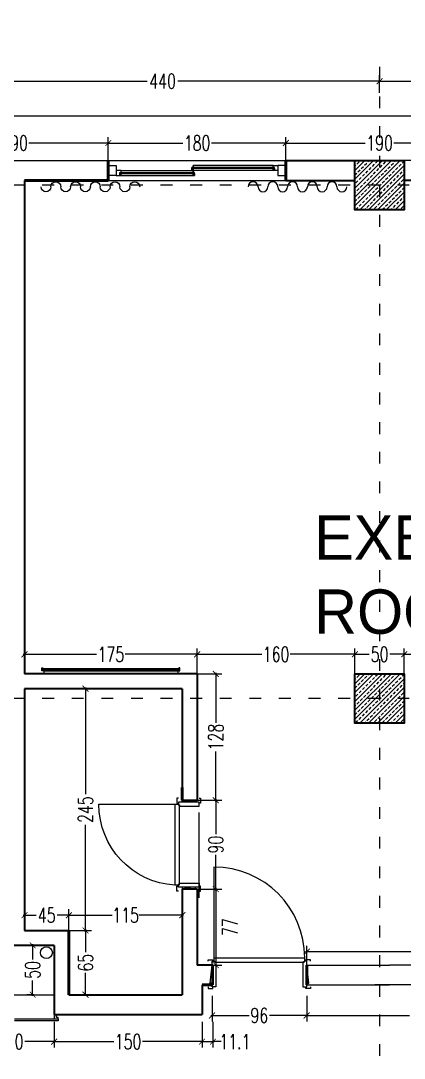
# Model space of a CAD drawing. Header units: centimetres. Extents: x -3207095 to 15275363, y -32656 to 4798027.
# Drawn here: x 686596 to 686985, y 4471508 to 4472559 of the extents above; entities that cross this region are included whole.
import ezdxf

# ---------------------------------------------------------------- set-up
doc = ezdxf.new("R2010")
doc.units = ezdxf.units.CM
doc.linetypes.add('ACAD_ISO03W100', pattern=[30, 12, -18])
doc.linetypes.add('DUZ', pattern=[500, 500])
doc.layers.get('0').update_dxf_attribs({"color": 1, "linetype": 'DUZ'})
for name, color, linetype in [('0 MC MAHAL', 94, 'Continuous'), ('AGAC', 116, 'Continuous'), ('DIM', 1, 'DUZ'), ('KOLTAR_F', 145, 'Continuous'), ('PEN', 161, 'Continuous'), ('TESİSAT', 57, 'Continuous')]:
    doc.layers.add(name, color=color, linetype=linetype)
for name, color, linetype, lineweight in [('cam', 143, 'Continuous', 20), ('DUV', 220, 'Continuous', 50), ('DUVAR', 7, 'Continuous', 35), ('FE_MOBTEF.2', 33, 'Continuous', 18), ('FE_PERDE', 205, 'Continuous', 15), ('gor25', 142, 'Continuous', 25), ('iç duvar', 7, 'Continuous', 50), ('KAPEN', 151, 'Continuous', 9), ('KOLON_F', 3, 'Continuous', 35)]:
    doc.layers.add(name, color=color, linetype=linetype, lineweight=lineweight)
doc.styles.add('DIM', font='ROMANSTW.SHX', dxfattribs={"width": 0.7})
doc.dimstyles.new('1_100', dxfattribs={"dimtxt": 15, "dimasz": 6, "dimexe": 6, "dimexo": 0, "dimgap": 2, "dimtad": 0, "dimdec": 1, "dimzin": 11, "dimdsep": 46, "dimtxsty": 'DIM', "dimblk": 'ARCHTICK', "dimcen": 3, "dimdle": 1.25, "dimclrt": 2, "dimadec": 0, "dimazin": 0, "dimtfac": 1.25, "dimtdec": 1, "dimtix": 1, "dimtofl": 0, "dimtmove": 1, "dimatfit": 3, "dimldrblk": 'ARCHTICK', "dimfxl": 20, "dimfxlon": 1, "dimtolj": 1, "dimtzin": 0, "dimarcsym": 0})

# ---------------------------------------------------------------- blocks, each defined once
blk = doc.blocks.new('K210')
for p, q in [((0.04, 0.985), (0.04, 0.032)), ((0.04, 0.032), (0.047, 0.032)), ((0.047, 0.032), (0.047, 0.022)), ((0.047, 0.022), (0.953, 0.022)), ((0.953, 0.032), (0.96, 0.032)), ((0.953, 0.022), (0.953, 0.032)), ((0.96, 0.032), (0.96, 0.065))]:
    blk.add_line(p, q)
for points in [[(-0.02, 0.03), (-0.02, 0.045), (0.03, 0.045), (0.03, 0.03)], [(0.04, 0.065), (0.96, 0.065)], [(1.02, 0.03), (1.02, 0.045), (0.97, 0.045), (0.97, 0.03)], [(0.02, -0.19), (0, -0.19), (0.02, -0.01), (0, -0.01)], [(0.98, -0.19), (1, -0.19), (0.98, -0.01), (1, -0.01)], [(-0.02, -0.23), (-0.02, -0.245), (0.03, -0.245), (0.03, -0.23)], [(1.02, -0.23), (1.02, -0.245), (0.97, -0.245), (0.97, -0.23)]]:
    blk.add_lwpolyline(points)
for points in [[(0.02, 0.03), (0.045, 0.03), (0.045, 0.02), (0.06, 0.02), (0.06, -0.23), (0.02, -0.23)], [(0.98, 0.03), (0.955, 0.03), (0.955, 0.02), (0.94, 0.02), (0.94, -0.23), (0.98, -0.23)]]:
    blk.add_lwpolyline(points, close=True)
blk.add_arc((0.04, 0.065), 0.92, 0, 90)
blk = doc.blocks.new('new block')
at = {"layer": 'KAPEN'}
for p, q in [((105202.053, 48261.86), (105202.02, 48261.86)), ((105202.053, 48261.853), (105202.053, 48261.86)), ((105202.063, 48261.853), (105202.053, 48261.853)), ((105202.063, 48261.047), (105202.063, 48261.853)), ((105201.25, 48261.04), (105202.053, 48261.04)), ((105202.053, 48261.047), (105202.063, 48261.047)), ((105202.053, 48261.04), (105202.053, 48261.047))]:
    blk.add_line(p, q, dxfattribs=at)
for points in [[(105202.02, 48261.04), (105202.02, 48261.86)], [(105202.055, 48261.92), (105202.04, 48261.92), (105202.04, 48261.87), (105202.055, 48261.87)], [(105202.225, 48261.88), (105202.225, 48261.9), (105202.095, 48261.88), (105202.095, 48261.9)], [(105202.265, 48261.92), (105202.28, 48261.92), (105202.28, 48261.87), (105202.265, 48261.87)], [(105202.055, 48260.98), (105202.04, 48260.98), (105202.04, 48261.03), (105202.055, 48261.03)], [(105202.225, 48261.02), (105202.225, 48261), (105202.095, 48261.02), (105202.095, 48261)], [(105202.265, 48260.98), (105202.28, 48260.98), (105202.28, 48261.03), (105202.265, 48261.03)]]:
    blk.add_lwpolyline(points, dxfattribs=at)
for points in [[(105202.055, 48261.88), (105202.055, 48261.855), (105202.065, 48261.855), (105202.065, 48261.84), (105202.265, 48261.84), (105202.265, 48261.88)], [(105202.055, 48261.02), (105202.055, 48261.045), (105202.065, 48261.045), (105202.065, 48261.06), (105202.265, 48261.06), (105202.265, 48261.02)]]:
    blk.add_lwpolyline(points, close=True, dxfattribs=at)
blk.add_arc((105202.071, 48261.04), 0.822, 93.6023, 180, dxfattribs=at)
blk = doc.blocks.new('rgtkjıtdkfgölv')
at = {"layer": 'FE_MOBTEF.2'}
for p, q in [((104445.908, 48877.932), (104445.888, 48877.932)), ((104445.888, 48877.932), (104445.888, 48877.902)), ((104445.888, 48877.902), (104445.898, 48877.902)), ((104445.898, 48877.914), (104445.898, 48877.922)), ((104445.898, 48877.922), (104447.278, 48877.922)), ((104445.898, 48877.922), (104445.908, 48877.922)), ((104445.898, 48877.902), (104445.898, 48877.922)), ((104445.898, 48877.908), (104445.898, 48877.914)), ((104445.898, 48877.914), (104447.278, 48877.914)), ((104447.278, 48877.914), (104445.898, 48877.914)), ((104447.278, 48877.908), (104445.898, 48877.908)), ((104445.908, 48877.932), (104445.908, 48877.962)), ((104445.908, 48877.922), (104445.908, 48877.932)), ((104447.261, 48877.932), (104445.914, 48877.932)), ((104447.268, 48877.932), (104447.268, 48877.962)), ((104447.268, 48877.932), (104447.288, 48877.932)), ((104447.268, 48877.922), (104447.268, 48877.932)), ((104447.278, 48877.922), (104447.268, 48877.922)), ((104447.278, 48877.902), (104447.278, 48877.922)), ((104447.278, 48877.922), (104447.278, 48877.914)), ((104447.278, 48877.914), (104447.278, 48877.908)), ((104447.288, 48877.902), (104447.278, 48877.902)), ((104447.288, 48877.932), (104447.288, 48877.902))]:
    blk.add_line(p, q, dxfattribs=at)
blk = doc.blocks.new('GEN_BLOCK00601')
at = {"linetype": 'Continuous', "ltscale": 50}
for centre, start, end in [((50, 50), 0, 180), ((150, 50), 180, 0), ((250, 50), 0, 180), ((350, 50), 180, 0), ((450, 50), 0, 180), ((550, 50), 180, 0), ((650, 50), 0, 180), ((750, 50), 180, 0), ((850, 50), 0, 180), ((950, 50), 180, 0)]:
    blk.add_arc(centre, 50, start, end, dxfattribs=at)
for tag in ['FLOOR', 'Sfb']:
    blk.add_attdef(tag, (0, 0), '', height=1)
blk = doc.blocks.new('_ArchTick')
at = {"color": 0, "linetype": 'ByBlock', "const_width": 0.15}
blk.add_lwpolyline([(-0.5, -0.5), (0.5, 0.5)], dxfattribs=at)
blk = doc.blocks.new('*D559')
at = {"layer": 'Defpoints', "color": 0, "linetype": 'Continuous', "lineweight": 5, "transparency": 16777216}
for p in [(686685.2, 4472434.8), (686495.2, 4472417), (686685.2, 4472417)]:
    blk.add_point(p, dxfattribs=at)
at = {"layer": 'DIM', "color": 0, "linetype": 'Continuous', "lineweight": -2, "transparency": 16777216}
for p, q in [((686495.2, 4472417), (686495.2, 4472440.8)), ((686685.2, 4472417), (686685.2, 4472440.8)), ((686494, 4472434.8), (686575.7, 4472434.8)), ((686686.5, 4472434.8), (686604.7, 4472434.8))]:
    blk.add_line(p, q, dxfattribs=at)
at = {"layer": 'DIM', "color": 0, "linetype": 'Continuous', "lineweight": -2, "transparency": 16777216, "xscale": 6, "yscale": 6, "zscale": 6, "rotation": 180}
blk.add_blockref('_ArchTick', (686495.2, 4472434.8), dxfattribs=at)
at = {"layer": 'DIM', "color": 0, "linetype": 'Continuous', "lineweight": -2, "transparency": 16777216, "xscale": 6, "yscale": 6, "zscale": 6}
blk.add_blockref('_ArchTick', (686685.2, 4472434.8), dxfattribs=at)
at = {"layer": 'DIM', "color": 2, "linetype": 'Continuous', "lineweight": 5, "transparency": 16777216, "insert": (686590.2, 4472434.8), "char_height": 15, "attachment_point": 5, "style": 'DIM'}
blk.add_mtext('\\A1;190', dxfattribs=at)
blk = doc.blocks.new('*D560')
at = {"layer": 'Defpoints', "color": 0, "linetype": 'Continuous', "lineweight": 5, "transparency": 16777216}
for p in [(686865.2, 4472434.8), (686685.2, 4472417), (686865.2, 4472417)]:
    blk.add_point(p, dxfattribs=at)
at = {"layer": 'DIM', "color": 0, "linetype": 'Continuous', "lineweight": -2, "transparency": 16777216}
for p, q in [((686685.2, 4472417), (686685.2, 4472440.8)), ((686865.2, 4472417), (686865.2, 4472440.8)), ((686684, 4472434.8), (686760.7, 4472434.8)), ((686866.5, 4472434.8), (686789.7, 4472434.8))]:
    blk.add_line(p, q, dxfattribs=at)
at = {"layer": 'DIM', "color": 0, "linetype": 'Continuous', "lineweight": -2, "transparency": 16777216, "xscale": 6, "yscale": 6, "zscale": 6, "rotation": 180}
blk.add_blockref('_ArchTick', (686685.2, 4472434.8), dxfattribs=at)
at = {"layer": 'DIM', "color": 0, "linetype": 'Continuous', "lineweight": -2, "transparency": 16777216, "xscale": 6, "yscale": 6, "zscale": 6}
blk.add_blockref('_ArchTick', (686865.2, 4472434.8), dxfattribs=at)
at = {"layer": 'DIM', "color": 2, "linetype": 'Continuous', "lineweight": 5, "transparency": 16777216, "insert": (686775.2, 4472434.8), "char_height": 15, "attachment_point": 5, "style": 'DIM'}
blk.add_mtext('\\A1;180', dxfattribs=at)
blk = doc.blocks.new('*D561')
at = {"layer": 'Defpoints', "color": 0, "linetype": 'Continuous', "lineweight": 5, "transparency": 16777216}
for p in [(687055.2, 4472434.8), (686865.2, 4472417), (687055.2, 4472417)]:
    blk.add_point(p, dxfattribs=at)
at = {"layer": 'DIM', "color": 0, "linetype": 'Continuous', "lineweight": -2, "transparency": 16777216}
for p, q in [((686865.2, 4472417), (686865.2, 4472440.8)), ((687055.2, 4472417), (687055.2, 4472440.8)), ((686864, 4472434.8), (686945.7, 4472434.8)), ((687056.5, 4472434.8), (686974.7, 4472434.8))]:
    blk.add_line(p, q, dxfattribs=at)
at = {"layer": 'DIM', "color": 0, "linetype": 'Continuous', "lineweight": -2, "transparency": 16777216, "xscale": 6, "yscale": 6, "zscale": 6, "rotation": 180}
blk.add_blockref('_ArchTick', (686865.2, 4472434.8), dxfattribs=at)
at = {"layer": 'DIM', "color": 0, "linetype": 'Continuous', "lineweight": -2, "transparency": 16777216, "xscale": 6, "yscale": 6, "zscale": 6}
blk.add_blockref('_ArchTick', (687055.2, 4472434.8), dxfattribs=at)
at = {"layer": 'DIM', "color": 2, "linetype": 'Continuous', "lineweight": 5, "transparency": 16777216, "insert": (686960.2, 4472434.8), "char_height": 15, "attachment_point": 5, "style": 'DIM'}
blk.add_mtext('\\A1;190', dxfattribs=at)
blk = doc.blocks.new('*D552')
at = {"layer": 'Defpoints', "color": 0, "linetype": 'Continuous', "lineweight": 5, "transparency": 16777216}
for p in [(686960.2, 4472497.4), (686520.2, 4472485.5), (686960.2, 4472485.5)]:
    blk.add_point(p, dxfattribs=at)
at = {"layer": 'DIM', "color": 0, "linetype": 'Continuous', "lineweight": -2, "transparency": 16777216}
for p, q in [((686520.2, 4472485.5), (686520.2, 4472503.4)), ((686960.2, 4472485.5), (686960.2, 4472503.4)), ((686519, 4472497.4), (686724.7, 4472497.4)), ((686961.5, 4472497.4), (686755.7, 4472497.4))]:
    blk.add_line(p, q, dxfattribs=at)
at = {"layer": 'DIM', "color": 0, "linetype": 'Continuous', "lineweight": -2, "transparency": 16777216, "xscale": 6, "yscale": 6, "zscale": 6, "rotation": 180}
blk.add_blockref('_ArchTick', (686520.2, 4472497.4), dxfattribs=at)
at = {"layer": 'DIM', "color": 0, "linetype": 'Continuous', "lineweight": -2, "transparency": 16777216, "xscale": 6, "yscale": 6, "zscale": 6}
blk.add_blockref('_ArchTick', (686960.2, 4472497.4), dxfattribs=at)
at = {"layer": 'DIM', "color": 2, "linetype": 'Continuous', "lineweight": 5, "transparency": 16777216, "insert": (686740.2, 4472497.4), "char_height": 15, "attachment_point": 5, "style": 'DIM'}
blk.add_mtext('\\A1;440', dxfattribs=at)
blk = doc.blocks.new('*D576')
at = {"layer": 'Defpoints', "color": 0, "linetype": 'Continuous', "lineweight": 5, "transparency": 16777216}
for p in [(687700.2, 4472558.7), (687700.2, 4472497.4), (686960.2, 4472485.5)]:
    blk.add_point(p, dxfattribs=at)
at = {"layer": 'DIM', "color": 0, "linetype": 'Continuous', "lineweight": -2, "transparency": 16777216}
for p, q in [((687700.2, 4472517.4), (687700.2, 4472491.4)), ((686960.2, 4472485.5), (686960.2, 4472503.4)), ((686959, 4472497.4), (687314.7, 4472497.4)), ((687701.5, 4472497.4), (687345.7, 4472497.4))]:
    blk.add_line(p, q, dxfattribs=at)
at = {"layer": 'DIM', "color": 0, "linetype": 'Continuous', "lineweight": -2, "transparency": 16777216, "xscale": 6, "yscale": 6, "zscale": 6, "rotation": 180}
blk.add_blockref('_ArchTick', (686960.2, 4472497.4), dxfattribs=at)
at = {"layer": 'DIM', "color": 0, "linetype": 'Continuous', "lineweight": -2, "transparency": 16777216, "xscale": 6, "yscale": 6, "zscale": 6}
blk.add_blockref('_ArchTick', (687700.2, 4472497.4), dxfattribs=at)
at = {"layer": 'DIM', "color": 2, "linetype": 'Continuous', "lineweight": 5, "transparency": 16777216, "insert": (687330.2, 4472497.4), "char_height": 15, "attachment_point": 5, "style": 'DIM'}
blk.add_mtext('\\A1;740', dxfattribs=at)
blk = doc.blocks.new('*D553')
at = {"layer": 'Defpoints', "color": 0, "linetype": 'Continuous', "lineweight": 5, "transparency": 16777216}
for p in [(685455.2, 4472462.4), (685455.2, 4472440.8), (689205.2, 4472440.8)]:
    blk.add_point(p, dxfattribs=at)
at = {"layer": 'DIM', "color": 0, "linetype": 'Continuous', "lineweight": -2, "transparency": 16777216}
for p, q in [((685455.2, 4472442.4), (685455.2, 4472468.4)), ((689205.2, 4472442.4), (689205.2, 4472468.4)), ((685454, 4472462.4), (687309.7, 4472462.4)), ((689206.5, 4472462.4), (687350.7, 4472462.4))]:
    blk.add_line(p, q, dxfattribs=at)
at = {"layer": 'DIM', "color": 0, "linetype": 'Continuous', "lineweight": -2, "transparency": 16777216, "xscale": 6, "yscale": 6, "zscale": 6, "rotation": 180}
blk.add_blockref('_ArchTick', (685455.2, 4472462.4), dxfattribs=at)
at = {"layer": 'DIM', "color": 0, "linetype": 'Continuous', "lineweight": -2, "transparency": 16777216, "xscale": 6, "yscale": 6, "zscale": 6}
blk.add_blockref('_ArchTick', (689205.2, 4472462.4), dxfattribs=at)
at = {"layer": 'DIM', "color": 2, "linetype": 'Continuous', "lineweight": 5, "transparency": 16777216, "insert": (687330.2, 4472462.4), "char_height": 15, "attachment_point": 5, "style": 'DIM'}
blk.add_mtext('\\A1;3750', dxfattribs=at)
blk = doc.blocks.new('*D961')
at = {"layer": 'Defpoints', "color": 0, "linetype": 'Continuous', "lineweight": 5, "transparency": 16777216}
for p in [(686550.2, 4471552), (686630.2, 4471552), (686630.2, 4471524.4)]:
    blk.add_point(p, dxfattribs=at)
at = {"layer": 'DIM', "color": 0, "linetype": 'Continuous', "lineweight": -2, "transparency": 16777216}
for p, q in [((686550.2, 4471544.4), (686550.2, 4471518.4)), ((686630.2, 4471544.4), (686630.2, 4471518.4)), ((686549, 4471524.4), (686579.7, 4471524.4)), ((686631.5, 4471524.4), (686600.7, 4471524.4))]:
    blk.add_line(p, q, dxfattribs=at)
at = {"layer": 'DIM', "color": 0, "linetype": 'Continuous', "lineweight": -2, "transparency": 16777216, "xscale": 6, "yscale": 6, "zscale": 6, "rotation": 180}
blk.add_blockref('_ArchTick', (686550.2, 4471524.4), dxfattribs=at)
at = {"layer": 'DIM', "color": 0, "linetype": 'Continuous', "lineweight": -2, "transparency": 16777216, "xscale": 6, "yscale": 6, "zscale": 6}
blk.add_blockref('_ArchTick', (686630.2, 4471524.4), dxfattribs=at)
at = {"layer": 'DIM', "color": 2, "linetype": 'Continuous', "lineweight": 5, "transparency": 16777216, "insert": (686590.2, 4471524.4), "char_height": 15, "attachment_point": 5, "style": 'DIM'}
blk.add_mtext('\\A1;80', dxfattribs=at)
blk = doc.blocks.new('*D962')
at = {"layer": 'Defpoints', "color": 0, "linetype": 'Continuous', "lineweight": 5, "transparency": 16777216}
for p in [(686630.2, 4471552), (686780.2, 4471552), (686780.2, 4471524.4)]:
    blk.add_point(p, dxfattribs=at)
at = {"layer": 'DIM', "color": 0, "linetype": 'Continuous', "lineweight": -2, "transparency": 16777216}
for p, q in [((686630.2, 4471544.4), (686630.2, 4471518.4)), ((686780.2, 4471544.4), (686780.2, 4471518.4)), ((686629, 4471524.4), (686690.7, 4471524.4)), ((686781.5, 4471524.4), (686719.7, 4471524.4))]:
    blk.add_line(p, q, dxfattribs=at)
at = {"layer": 'DIM', "color": 0, "linetype": 'Continuous', "lineweight": -2, "transparency": 16777216, "xscale": 6, "yscale": 6, "zscale": 6, "rotation": 180}
blk.add_blockref('_ArchTick', (686630.2, 4471524.4), dxfattribs=at)
at = {"layer": 'DIM', "color": 0, "linetype": 'Continuous', "lineweight": -2, "transparency": 16777216, "xscale": 6, "yscale": 6, "zscale": 6}
blk.add_blockref('_ArchTick', (686780.2, 4471524.4), dxfattribs=at)
at = {"layer": 'DIM', "color": 2, "linetype": 'Continuous', "lineweight": 5, "transparency": 16777216, "insert": (686705.2, 4471524.4), "char_height": 15, "attachment_point": 5, "style": 'DIM'}
blk.add_mtext('\\A1;150', dxfattribs=at)
blk = doc.blocks.new('*D963')
at = {"layer": 'Defpoints', "color": 0, "linetype": 'Continuous', "lineweight": 5, "transparency": 16777216}
for p in [(686790.3, 4471582), (686886.3, 4471582), (686886.3, 4471550.9)]:
    blk.add_point(p, dxfattribs=at)
at = {"layer": 'DIM', "color": 0, "linetype": 'Continuous', "lineweight": -2, "transparency": 16777216}
for p, q in [((686790.3, 4471570.9), (686790.3, 4471544.9)), ((686886.3, 4471570.9), (686886.3, 4471544.9)), ((686789.1, 4471550.9), (686828.1, 4471550.9)), ((686887.6, 4471550.9), (686848.6, 4471550.9))]:
    blk.add_line(p, q, dxfattribs=at)
at = {"layer": 'DIM', "color": 0, "linetype": 'Continuous', "lineweight": -2, "transparency": 16777216, "xscale": 6, "yscale": 6, "zscale": 6, "rotation": 180}
blk.add_blockref('_ArchTick', (686790.3, 4471550.9), dxfattribs=at)
at = {"layer": 'DIM', "color": 0, "linetype": 'Continuous', "lineweight": -2, "transparency": 16777216, "xscale": 6, "yscale": 6, "zscale": 6}
blk.add_blockref('_ArchTick', (686886.3, 4471550.9), dxfattribs=at)
at = {"layer": 'DIM', "color": 2, "linetype": 'Continuous', "lineweight": 5, "transparency": 16777216, "insert": (686838.3, 4471550.9), "char_height": 15, "attachment_point": 5, "style": 'DIM'}
blk.add_mtext('\\A1;96', dxfattribs=at)
blk = doc.blocks.new('*D964')
at = {"layer": 'Defpoints', "color": 0, "linetype": 'Continuous', "lineweight": 5, "transparency": 16777216}
for p in [(686886.3, 4471582), (687140.2, 4471582), (687140.2, 4471550.9)]:
    blk.add_point(p, dxfattribs=at)
at = {"layer": 'DIM', "color": 0, "linetype": 'Continuous', "lineweight": -2, "transparency": 16777216}
for p, q in [((686886.3, 4471570.9), (686886.3, 4471544.9)), ((687140.2, 4471570.9), (687140.2, 4471544.9)), ((686885.1, 4471550.9), (686990.5, 4471550.9)), ((687141.5, 4471550.9), (687036, 4471550.9))]:
    blk.add_line(p, q, dxfattribs=at)
at = {"layer": 'DIM', "color": 0, "linetype": 'Continuous', "lineweight": -2, "transparency": 16777216, "xscale": 6, "yscale": 6, "zscale": 6, "rotation": 180}
blk.add_blockref('_ArchTick', (686886.3, 4471550.9), dxfattribs=at)
at = {"layer": 'DIM', "color": 0, "linetype": 'Continuous', "lineweight": -2, "transparency": 16777216, "xscale": 6, "yscale": 6, "zscale": 6}
blk.add_blockref('_ArchTick', (687140.2, 4471550.9), dxfattribs=at)
at = {"layer": 'DIM', "color": 2, "linetype": 'Continuous', "lineweight": 5, "transparency": 16777216, "insert": (687013.3, 4471550.9), "char_height": 15, "attachment_point": 5, "style": 'DIM'}
blk.add_mtext('\\A1;253.9', dxfattribs=at)
blk = doc.blocks.new('*D986')
at = {"layer": 'Defpoints', "color": 0, "linetype": 'Continuous', "lineweight": 5, "transparency": 16777216}
for p in [(686609.6, 4471622), (686608.5, 4471572), (686609.6, 4471572)]:
    blk.add_point(p, dxfattribs=at)
at = {"layer": 'DIM', "color": 0, "linetype": 'Continuous', "lineweight": -2, "transparency": 16777216}
for p, q in [((686609.6, 4471622), (686602.5, 4471622)), ((686608.5, 4471623.2), (686608.5, 4471607.5)), ((686608.5, 4471570.7), (686608.5, 4471586.5)), ((686609.6, 4471572), (686602.5, 4471572))]:
    blk.add_line(p, q, dxfattribs=at)
at = {"layer": 'DIM', "color": 0, "linetype": 'Continuous', "lineweight": -2, "transparency": 16777216, "xscale": 6, "yscale": 6, "zscale": 6}
for p, rotation in [((686608.5, 4471622), 90), ((686608.5, 4471572), 270)]:
    blk.add_blockref('_ArchTick', p, dxfattribs=dict(at, rotation=rotation))
at = {"layer": 'DIM', "color": 2, "linetype": 'Continuous', "lineweight": 5, "transparency": 16777216, "insert": (686608.5, 4471597), "char_height": 15, "attachment_point": 5, "rotation": 90, "style": 'DIM'}
blk.add_mtext('\\A1;50', dxfattribs=at)
blk = doc.blocks.new('*D993')
at = {"layer": 'Defpoints', "color": 0, "linetype": 'Continuous', "lineweight": 5, "transparency": 16777216}
for p in [(686780.2, 4471552), (686791.3, 4471552), (686791.3, 4471524.4)]:
    blk.add_point(p, dxfattribs=at)
at = {"layer": 'DIM', "color": 0, "linetype": 'Continuous', "lineweight": -2, "transparency": 16777216}
for p, q in [((686780.2, 4471544.4), (686780.2, 4471518.4)), ((686791.3, 4471544.4), (686791.3, 4471518.4)), ((686779, 4471524.4), (686792.6, 4471524.4)), ((686799.7, 4471524.4), (686791.3, 4471524.4))]:
    blk.add_line(p, q, dxfattribs=at)
at = {"layer": 'DIM', "color": 0, "linetype": 'Continuous', "lineweight": -2, "transparency": 16777216, "xscale": 6, "yscale": 6, "zscale": 6, "rotation": 180}
blk.add_blockref('_ArchTick', (686780.2, 4471524.4), dxfattribs=at)
at = {"layer": 'DIM', "color": 0, "linetype": 'Continuous', "lineweight": -2, "transparency": 16777216, "xscale": 6, "yscale": 6, "zscale": 6}
blk.add_blockref('_ArchTick', (686791.3, 4471524.4), dxfattribs=at)
at = {"layer": 'DIM', "color": 2, "linetype": 'Continuous', "lineweight": 5, "transparency": 16777216, "insert": (686813.5, 4471524.4), "char_height": 15, "attachment_point": 5, "style": 'DIM'}
blk.add_mtext('\\A1;11.1', dxfattribs=at)
blk = doc.blocks.new('*D1016')
at = {"layer": 'Defpoints', "color": 0, "linetype": 'Continuous', "lineweight": 5, "transparency": 16777216}
for p in [(686775.2, 4471916.8), (686600.2, 4471897), (686775.2, 4471897)]:
    blk.add_point(p, dxfattribs=at)
at = {"layer": 'DIM', "color": 0, "linetype": 'Continuous', "lineweight": -2, "transparency": 16777216}
for p, q in [((686600.2, 4471897), (686600.2, 4471922.8)), ((686775.2, 4471897), (686775.2, 4471922.8)), ((686599, 4471916.8), (686673.2, 4471916.8)), ((686776.5, 4471916.8), (686702.2, 4471916.8))]:
    blk.add_line(p, q, dxfattribs=at)
at = {"layer": 'DIM', "color": 0, "linetype": 'Continuous', "lineweight": -2, "transparency": 16777216, "xscale": 6, "yscale": 6, "zscale": 6, "rotation": 180}
blk.add_blockref('_ArchTick', (686600.2, 4471916.8), dxfattribs=at)
at = {"layer": 'DIM', "color": 0, "linetype": 'Continuous', "lineweight": -2, "transparency": 16777216, "xscale": 6, "yscale": 6, "zscale": 6}
blk.add_blockref('_ArchTick', (686775.2, 4471916.8), dxfattribs=at)
at = {"layer": 'DIM', "color": 2, "linetype": 'Continuous', "lineweight": 5, "transparency": 16777216, "insert": (686687.7, 4471916.8), "char_height": 15, "attachment_point": 5, "style": 'DIM'}
blk.add_mtext('\\A1;175', dxfattribs=at)
blk = doc.blocks.new('*D1017')
at = {"layer": 'Defpoints', "color": 0, "linetype": 'Continuous', "lineweight": 5, "transparency": 16777216}
for p in [(686645.2, 4471652.5), (686600.2, 4471637), (686645.2, 4471637)]:
    blk.add_point(p, dxfattribs=at)
at = {"layer": 'DIM', "color": 0, "linetype": 'Continuous', "lineweight": -2, "transparency": 16777216}
for p, q in [((686600.2, 4471637), (686600.2, 4471658.5)), ((686645.2, 4471637), (686645.2, 4471658.5)), ((686599, 4471652.5), (686612.2, 4471652.5)), ((686646.5, 4471652.5), (686633.2, 4471652.5))]:
    blk.add_line(p, q, dxfattribs=at)
at = {"layer": 'DIM', "color": 0, "linetype": 'Continuous', "lineweight": -2, "transparency": 16777216, "xscale": 6, "yscale": 6, "zscale": 6, "rotation": 180}
blk.add_blockref('_ArchTick', (686600.2, 4471652.5), dxfattribs=at)
at = {"layer": 'DIM', "color": 0, "linetype": 'Continuous', "lineweight": -2, "transparency": 16777216, "xscale": 6, "yscale": 6, "zscale": 6}
blk.add_blockref('_ArchTick', (686645.2, 4471652.5), dxfattribs=at)
at = {"layer": 'DIM', "color": 2, "linetype": 'Continuous', "lineweight": 5, "transparency": 16777216, "insert": (686622.7, 4471652.5), "char_height": 15, "attachment_point": 5, "style": 'DIM'}
blk.add_mtext('\\A1;45', dxfattribs=at)
blk = doc.blocks.new('*D1018')
at = {"layer": 'Defpoints', "color": 0, "linetype": 'Continuous', "lineweight": 5, "transparency": 16777216}
for p in [(686760.2, 4471652.5), (686645.2, 4471637), (686760.2, 4471637)]:
    blk.add_point(p, dxfattribs=at)
at = {"layer": 'DIM', "color": 0, "linetype": 'Continuous', "lineweight": -2, "transparency": 16777216}
for p, q in [((686645.2, 4471637), (686645.2, 4471658.5)), ((686760.2, 4471637), (686760.2, 4471658.5)), ((686644, 4471652.5), (686689.2, 4471652.5)), ((686761.5, 4471652.5), (686716.2, 4471652.5))]:
    blk.add_line(p, q, dxfattribs=at)
at = {"layer": 'DIM', "color": 0, "linetype": 'Continuous', "lineweight": -2, "transparency": 16777216, "xscale": 6, "yscale": 6, "zscale": 6, "rotation": 180}
blk.add_blockref('_ArchTick', (686645.2, 4471652.5), dxfattribs=at)
at = {"layer": 'DIM', "color": 0, "linetype": 'Continuous', "lineweight": -2, "transparency": 16777216, "xscale": 6, "yscale": 6, "zscale": 6}
blk.add_blockref('_ArchTick', (686760.2, 4471652.5), dxfattribs=at)
at = {"layer": 'DIM', "color": 2, "linetype": 'Continuous', "lineweight": 5, "transparency": 16777216, "insert": (686702.7, 4471652.5), "char_height": 15, "attachment_point": 5, "style": 'DIM'}
blk.add_mtext('\\A1;115', dxfattribs=at)
blk = doc.blocks.new('*D1019')
at = {"layer": 'Defpoints', "color": 0, "linetype": 'Continuous', "lineweight": 5, "transparency": 16777216}
for p in [(686645.2, 4471637), (686662.1, 4471637), (686645.2, 4471572)]:
    blk.add_point(p, dxfattribs=at)
at = {"layer": 'DIM', "color": 0, "linetype": 'Continuous', "lineweight": -2, "transparency": 16777216}
for p, q in [((686645.2, 4471637), (686668.1, 4471637)), ((686662.1, 4471638.2), (686662.1, 4471615)), ((686662.1, 4471570.7), (686662.1, 4471594)), ((686645.2, 4471572), (686668.1, 4471572))]:
    blk.add_line(p, q, dxfattribs=at)
at = {"layer": 'DIM', "color": 0, "linetype": 'Continuous', "lineweight": -2, "transparency": 16777216, "xscale": 6, "yscale": 6, "zscale": 6}
for p, rotation in [((686662.1, 4471637), 90), ((686662.1, 4471572), 270)]:
    blk.add_blockref('_ArchTick', p, dxfattribs=dict(at, rotation=rotation))
at = {"layer": 'DIM', "color": 2, "linetype": 'Continuous', "lineweight": 5, "transparency": 16777216, "insert": (686662.1, 4471604.5), "char_height": 15, "attachment_point": 5, "rotation": 90, "style": 'DIM'}
blk.add_mtext('\\A1;65', dxfattribs=at)
blk = doc.blocks.new('*D1020')
at = {"layer": 'Defpoints', "color": 0, "linetype": 'Continuous', "lineweight": 5, "transparency": 16777216}
for p in [(686645.2, 4471882), (686662.1, 4471882), (686645.2, 4471637)]:
    blk.add_point(p, dxfattribs=at)
at = {"layer": 'DIM', "color": 0, "linetype": 'Continuous', "lineweight": -2, "transparency": 16777216}
for p, q in [((686645.2, 4471882), (686668.1, 4471882)), ((686662.1, 4471883.2), (686662.1, 4471775)), ((686662.1, 4471635.7), (686662.1, 4471744)), ((686645.2, 4471637), (686668.1, 4471637))]:
    blk.add_line(p, q, dxfattribs=at)
at = {"layer": 'DIM', "color": 0, "linetype": 'Continuous', "lineweight": -2, "transparency": 16777216, "xscale": 6, "yscale": 6, "zscale": 6}
for p, rotation in [((686662.1, 4471882), 90), ((686662.1, 4471637), 270)]:
    blk.add_blockref('_ArchTick', p, dxfattribs=dict(at, rotation=rotation))
at = {"layer": 'DIM', "color": 2, "linetype": 'Continuous', "lineweight": 5, "transparency": 16777216, "insert": (686662.1, 4471759.5), "char_height": 15, "attachment_point": 5, "rotation": 90, "style": 'DIM'}
blk.add_mtext('\\A1;245', dxfattribs=at)
blk = doc.blocks.new('*D1021')
at = {"layer": 'Defpoints', "color": 0, "linetype": 'Continuous', "lineweight": 5, "transparency": 16777216}
for p in [(686775.2, 4471897), (686775.2, 4471769), (686794.1, 4471769)]:
    blk.add_point(p, dxfattribs=at)
at = {"layer": 'DIM', "color": 0, "linetype": 'Continuous', "lineweight": -2, "transparency": 16777216}
for p, q in [((686775.2, 4471897), (686800.1, 4471897)), ((686794.1, 4471898.2), (686794.1, 4471847.5)), ((686794.1, 4471767.7), (686794.1, 4471818.5)), ((686775.2, 4471769), (686800.1, 4471769))]:
    blk.add_line(p, q, dxfattribs=at)
at = {"layer": 'DIM', "color": 0, "linetype": 'Continuous', "lineweight": -2, "transparency": 16777216, "xscale": 6, "yscale": 6, "zscale": 6}
for p, rotation in [((686794.1, 4471897), 90), ((686794.1, 4471769), 270)]:
    blk.add_blockref('_ArchTick', p, dxfattribs=dict(at, rotation=rotation))
at = {"layer": 'DIM', "color": 2, "linetype": 'Continuous', "lineweight": 5, "transparency": 16777216, "insert": (686794.1, 4471833), "char_height": 15, "attachment_point": 5, "rotation": 90, "style": 'DIM'}
blk.add_mtext('\\A1;128', dxfattribs=at)
blk = doc.blocks.new('*D1022')
at = {"layer": 'Defpoints', "color": 0, "linetype": 'Continuous', "lineweight": 5, "transparency": 16777216}
for p in [(686775.2, 4471769), (686775.2, 4471679), (686794.1, 4471679)]:
    blk.add_point(p, dxfattribs=at)
at = {"layer": 'DIM', "color": 0, "linetype": 'Continuous', "lineweight": -2, "transparency": 16777216}
for p, q in [((686775.2, 4471769), (686800.1, 4471769)), ((686794.1, 4471770.2), (686794.1, 4471734.5)), ((686794.1, 4471677.7), (686794.1, 4471713.5)), ((686775.2, 4471679), (686800.1, 4471679))]:
    blk.add_line(p, q, dxfattribs=at)
at = {"layer": 'DIM', "color": 0, "linetype": 'Continuous', "lineweight": -2, "transparency": 16777216, "xscale": 6, "yscale": 6, "zscale": 6}
for p, rotation in [((686794.1, 4471769), 90), ((686794.1, 4471679), 270)]:
    blk.add_blockref('_ArchTick', p, dxfattribs=dict(at, rotation=rotation))
at = {"layer": 'DIM', "color": 2, "linetype": 'Continuous', "lineweight": 5, "transparency": 16777216, "insert": (686794.1, 4471724), "char_height": 15, "attachment_point": 5, "rotation": 90, "style": 'DIM'}
blk.add_mtext('\\A1;90', dxfattribs=at)
blk = doc.blocks.new('*D1015')
at = {"layer": 'Defpoints', "color": 0, "linetype": 'Continuous', "lineweight": 5, "transparency": 16777216}
for p in [(686775.2, 4471679), (686775.2, 4471602), (686794.1, 4471602)]:
    blk.add_point(p, dxfattribs=at)
at = {"layer": 'DIM', "color": 0, "linetype": 'Continuous', "lineweight": -2, "transparency": 16777216}
for p, q in [((686775.2, 4471679), (686800.1, 4471679)), ((686794.1, 4471680.2), (686794.1, 4471600.7)), ((686775.2, 4471602), (686800.1, 4471602))]:
    blk.add_line(p, q, dxfattribs=at)
at = {"layer": 'DIM', "color": 0, "linetype": 'Continuous', "lineweight": -2, "transparency": 16777216, "xscale": 6, "yscale": 6, "zscale": 6}
for p, rotation in [((686794.1, 4471679), 90), ((686794.1, 4471602), 270)]:
    blk.add_blockref('_ArchTick', p, dxfattribs=dict(at, rotation=rotation))
at = {"layer": 'DIM', "color": 2, "linetype": 'Continuous', "lineweight": 5, "transparency": 16777216, "insert": (686808.5, 4471640.5), "char_height": 15, "attachment_point": 5, "rotation": 90, "style": 'DIM'}
blk.add_mtext('\\A1;77', dxfattribs=at)
blk = doc.blocks.new('*D1023')
at = {"layer": 'Defpoints', "color": 0, "linetype": 'Continuous', "lineweight": 5, "transparency": 16777216}
for p in [(687160.2, 4471615.6), (686886.5, 4471602), (687160.2, 4471602)]:
    blk.add_point(p, dxfattribs=at)
at = {"layer": 'DIM', "color": 0, "linetype": 'Continuous', "lineweight": -2, "transparency": 16777216}
for p, q in [((686885.2, 4471615.6), (687000.3, 4471615.6)), ((686886.5, 4471602), (686886.5, 4471621.6)), ((687161.5, 4471615.6), (687046.3, 4471615.6)), ((687160.2, 4471602), (687160.2, 4471621.6))]:
    blk.add_line(p, q, dxfattribs=at)
at = {"layer": 'DIM', "color": 0, "linetype": 'Continuous', "lineweight": -2, "transparency": 16777216, "xscale": 6, "yscale": 6, "zscale": 6, "rotation": 180}
blk.add_blockref('_ArchTick', (686886.5, 4471615.6), dxfattribs=at)
at = {"layer": 'DIM', "color": 0, "linetype": 'Continuous', "lineweight": -2, "transparency": 16777216, "xscale": 6, "yscale": 6, "zscale": 6}
blk.add_blockref('_ArchTick', (687160.2, 4471615.6), dxfattribs=at)
at = {"layer": 'DIM', "color": 2, "linetype": 'Continuous', "lineweight": 5, "transparency": 16777216, "insert": (687023.3, 4471615.6), "char_height": 15, "attachment_point": 5, "style": 'DIM'}
blk.add_mtext('\\A1;273.7', dxfattribs=at)
blk = doc.blocks.new('*D1036')
at = {"layer": 'Defpoints', "color": 0, "linetype": 'Continuous', "lineweight": 5, "transparency": 16777216}
for p in [(686985.2, 4471916.8), (686985.2, 4471897), (687675.2, 4471897)]:
    blk.add_point(p, dxfattribs=at)
at = {"layer": 'DIM', "color": 0, "linetype": 'Continuous', "lineweight": -2, "transparency": 16777216}
for p, q in [((686985.2, 4471897), (686985.2, 4471922.8)), ((687675.2, 4471897), (687675.2, 4471922.8)), ((686984, 4471916.8), (687314.7, 4471916.8)), ((687676.5, 4471916.8), (687345.7, 4471916.8))]:
    blk.add_line(p, q, dxfattribs=at)
at = {"layer": 'DIM', "color": 0, "linetype": 'Continuous', "lineweight": -2, "transparency": 16777216, "xscale": 6, "yscale": 6, "zscale": 6, "rotation": 180}
blk.add_blockref('_ArchTick', (686985.2, 4471916.8), dxfattribs=at)
at = {"layer": 'DIM', "color": 0, "linetype": 'Continuous', "lineweight": -2, "transparency": 16777216, "xscale": 6, "yscale": 6, "zscale": 6}
blk.add_blockref('_ArchTick', (687675.2, 4471916.8), dxfattribs=at)
at = {"layer": 'DIM', "color": 2, "linetype": 'Continuous', "lineweight": 5, "transparency": 16777216, "insert": (687330.2, 4471916.8), "char_height": 15, "attachment_point": 5, "style": 'DIM'}
blk.add_mtext('\\A1;690', dxfattribs=at)
blk = doc.blocks.new('*D1034')
at = {"layer": 'Defpoints', "color": 0, "linetype": 'Continuous', "lineweight": 5, "transparency": 16777216}
for p in [(686935.2, 4471916.8), (686935.2, 4471897), (686985.2, 4471897)]:
    blk.add_point(p, dxfattribs=at)
at = {"layer": 'DIM', "color": 0, "linetype": 'Continuous', "lineweight": -2, "transparency": 16777216}
for p, q in [((686935.2, 4471897), (686935.2, 4471922.8)), ((686985.2, 4471897), (686985.2, 4471922.8)), ((686934, 4471916.8), (686949.7, 4471916.8)), ((686986.5, 4471916.8), (686970.7, 4471916.8))]:
    blk.add_line(p, q, dxfattribs=at)
at = {"layer": 'DIM', "color": 0, "linetype": 'Continuous', "lineweight": -2, "transparency": 16777216, "xscale": 6, "yscale": 6, "zscale": 6, "rotation": 180}
blk.add_blockref('_ArchTick', (686935.2, 4471916.8), dxfattribs=at)
at = {"layer": 'DIM', "color": 0, "linetype": 'Continuous', "lineweight": -2, "transparency": 16777216, "xscale": 6, "yscale": 6, "zscale": 6}
blk.add_blockref('_ArchTick', (686985.2, 4471916.8), dxfattribs=at)
at = {"layer": 'DIM', "color": 2, "linetype": 'Continuous', "lineweight": 5, "transparency": 16777216, "insert": (686960.2, 4471916.8), "char_height": 15, "attachment_point": 5, "style": 'DIM'}
blk.add_mtext('\\A1;50', dxfattribs=at)
blk = doc.blocks.new('*D1037')
at = {"layer": 'Defpoints', "color": 0, "linetype": 'Continuous', "lineweight": 5, "transparency": 16777216}
for p in [(686775.2, 4471916.8), (686775.2, 4471897), (686935.2, 4471897)]:
    blk.add_point(p, dxfattribs=at)
at = {"layer": 'DIM', "color": 0, "linetype": 'Continuous', "lineweight": -2, "transparency": 16777216}
for p, q in [((686775.2, 4471897), (686775.2, 4471922.8)), ((686935.2, 4471897), (686935.2, 4471922.8)), ((686774, 4471916.8), (686840.7, 4471916.8)), ((686936.5, 4471916.8), (686869.7, 4471916.8))]:
    blk.add_line(p, q, dxfattribs=at)
at = {"layer": 'DIM', "color": 0, "linetype": 'Continuous', "lineweight": -2, "transparency": 16777216, "xscale": 6, "yscale": 6, "zscale": 6, "rotation": 180}
blk.add_blockref('_ArchTick', (686775.2, 4471916.8), dxfattribs=at)
at = {"layer": 'DIM', "color": 0, "linetype": 'Continuous', "lineweight": -2, "transparency": 16777216, "xscale": 6, "yscale": 6, "zscale": 6}
blk.add_blockref('_ArchTick', (686935.2, 4471916.8), dxfattribs=at)
at = {"layer": 'DIM', "color": 2, "linetype": 'Continuous', "lineweight": 5, "transparency": 16777216, "insert": (686855.2, 4471916.8), "char_height": 15, "attachment_point": 5, "style": 'DIM'}
blk.add_mtext('\\A1;160', dxfattribs=at)

msp = doc.modelspace()

# ---------------------------------------------------------------- hatches: boundary and pattern name
at = {"layer": 'KOLTAR_F'}
h = msp.add_hatch(dxfattribs=at)
h.set_pattern_fill('ANSI33', color=256, style=0)
h.set_pattern_definition([(45, (26351.7216, -31995.502), (-4.4901280605, 4.4901280605), []), (45, (26356.212, -31995.502), (-4.4901280605, 4.4901280605), [3.175, -1.5875])])
h.paths.add_polyline_path([(686935.2, 4472416.97), (686985.2, 4472416.97), (686985.2, 4472366.97), (686935.2, 4472366.97)])
h = msp.add_hatch(dxfattribs=at)
h.set_pattern_fill('ANSI33', color=256, style=0)
h.set_pattern_definition([(45, (26351.7216, -32515.502), (-4.4901280605, 4.4901280605), []), (45, (26356.212, -32515.502), (-4.4901280605, 4.4901280605), [3.175, -1.5875])])
h.paths.add_polyline_path([(686935.2, 4471896.97), (686985.2, 4471896.97), (686985.2, 4471846.97), (686935.2, 4471846.97)])

# ---------------------------------------------------------------- linework, layer by layer
at = {"color": 232, "linetype": 'ACAD_ISO03W100'}
for p, q in [((686960.2, 4472511.97), (686960.2, 4469381.97)), ((689300.2, 4472391.97), (685360.2, 4472391.97)), ((689300.2, 4471871.97), (685360.2, 4471871.97))]:
    msp.add_line(p, q, dxfattribs=at)
at = {"layer": 'AGAC'}
for p, q in [((686685.2, 4472416.97), (686865.2, 4472416.97)), ((686685.2, 4472396.97), (686865.2, 4472396.97))]:
    msp.add_line(p, q, dxfattribs=at)
at = {"layer": 'cam'}
for p, q in [((686696.7, 4472404.97), (686772.7, 4472404.97)), ((686696.7, 4472404.47), (686772.7, 4472404.47)), ((686696.7, 4472403.97), (686772.7, 4472403.97)), ((686853.7, 4472409.97), (686769.7, 4472409.97)), ((686853.7, 4472409.47), (686769.7, 4472409.47)), ((686853.7, 4472408.97), (686769.7, 4472408.97))]:
    msp.add_line(p, q, dxfattribs=at)
at = {"layer": 'DUV'}
for p, q in [((686685.2, 4472396.97), (686685.2, 4472416.97)), ((686685.2, 4472396.97), (686685.2, 4472416.97)), ((686685.2, 4472396.97), (686685.2, 4472416.97)), ((686865.2, 4472396.97), (686865.2, 4472416.97)), ((686865.2, 4472396.97), (686865.2, 4472416.97)), ((686865.2, 4472396.97), (686865.2, 4472416.97)), ((686685.2, 4472396.97), (686600.2, 4472396.97)), ((686760.2, 4471781.97), (686760.2, 4471768.97)), ((686645.2, 4471636.97), (686645.2, 4471571.97)), ((686886.48, 4471601.97), (686886.48, 4471581.97)), ((686791.31, 4471581.97), (686780.2, 4471581.97))]:
    msp.add_line(p, q, dxfattribs=at)
at = {"layer": 'DUVAR'}
for p, q in [((686685.2, 4472396.97), (686685.2, 4472416.97)), ((686865.2, 4472416.97), (686935.2, 4472416.97)), ((686865.2, 4472396.97), (686865.2, 4472416.97)), ((686600.2, 4472396.97), (686600.2, 4471896.97)), ((686600.2, 4472396.97), (686685.2, 4472396.97)), ((686865.2, 4472396.97), (686935.2, 4472396.97)), ((687055.2, 4472396.97), (686985.2, 4472396.97)), ((686775.2, 4471896.97), (686600.2, 4471896.97)), ((686775.2, 4471896.97), (686775.2, 4471768.97)), ((686600.2, 4471881.97), (686600.2, 4471636.97)), ((686760.2, 4471881.97), (686600.2, 4471881.97)), ((686760.2, 4471881.97), (686760.2, 4471768.97)), ((686760.2, 4471768.97), (686775.2, 4471768.97)), ((686760.2, 4471678.97), (686760.2, 4471571.97)), ((686775.2, 4471678.97), (686760.2, 4471678.97)), ((686775.2, 4471678.97), (686775.2, 4471601.97)), ((686600.2, 4471636.97), (686645.2, 4471636.97)), ((686645.2, 4471636.97), (686645.2, 4471571.97)), ((686630.2, 4471621.97), (686550.2, 4471621.97)), ((686630.2, 4471621.97), (686630.2, 4471551.97)), ((686791.31, 4471601.97), (686775.2, 4471601.97)), ((686791.31, 4471601.97), (686791.31, 4471581.97)), ((686780.2, 4471581.97), (686780.2, 4471551.97)), ((686780.2, 4471581.97), (686791.31, 4471581.97)), ((686645.2, 4471571.97), (686760.2, 4471571.97)), ((686630.2, 4471551.97), (686780.2, 4471551.97))]:
    msp.add_line(p, q, dxfattribs=at)
at = {"layer": 'gor25'}
for p, q in [((686698.2, 4472406.97), (686771.2, 4472406.97)), ((686852.2, 4472411.97), (686771.2, 4472411.97)), ((686852.2, 4472406.97), (686771.2, 4472406.97)), ((686698.2, 4472401.97), (686771.2, 4472401.97))]:
    msp.add_line(p, q, dxfattribs=at)
at = {"layer": 'iç duvar', "color": 7, "lineweight": 18}
for p, q in [((686495.2, 4472416.97), (686685.2, 4472416.97)), ((687055.2, 4472416.97), (686985.2, 4472416.97)), ((686886.48, 4471601.97), (686970.2, 4471601.97)), ((687129.09, 4471601.97), (686970.2, 4471601.97)), ((686886.48, 4471581.97), (686970.2, 4471581.97)), ((687129.09, 4471581.97), (686955.2, 4471581.97))]:
    msp.add_line(p, q, dxfattribs=at)
at = {"layer": 'KAPEN'}
for p, q in [((686777.2, 4471670.23), (686777.2, 4471756.43)), ((686550.2, 4471571.97), (686630.2, 4471571.97))]:
    msp.add_line(p, q, dxfattribs=at)
msp.add_lwpolyline([(686590.2, 4471547.47), (686634.2, 4471547.47), (686634.2, 4471545.47), (686590.2, 4471545.47)], dxfattribs=at)
msp.add_lwpolyline([(686630.2, 4471547.47), (686634.2, 4471547.47), (686634.2, 4471548.97), (686632.7, 4471548.97), (686632.7, 4471551.97), (686630.2, 4471551.97), (686630.2, 4471547.47)], close=True, dxfattribs=at)
msp.add_lwpolyline([(686630.2, 4471547.47), (686634.2, 4471547.47), (686634.2, 4471548.97), (686632.7, 4471548.97), (686632.7, 4471551.97), (686630.2, 4471551.97), (686630.2, 4471547.47)], close=True, dxfattribs=at)
at = {"layer": 'KOLON_F'}
for points in [[(686935.2, 4472416.97), (686985.2, 4472416.97), (686985.2, 4472366.97), (686935.2, 4472366.97)], [(686935.2, 4471896.97), (686985.2, 4471896.97), (686985.2, 4471846.97), (686935.2, 4471846.97)]]:
    msp.add_lwpolyline(points, close=True, dxfattribs=at)
at = {"layer": 'PEN'}
for points in [[(686693.2, 4472411.97), (686693.2, 4472411.97), (686693.2, 4472401.97), (686685.2, 4472401.97), (686685.2, 4472401.97), (686685.2, 4472411.97), (686685.2, 4472411.97), (686685.2, 4472411.97), (686693.2, 4472411.97)], [(686693.2, 4472406.97), (686693.2, 4472406.97), (686693.2, 4472401.97), (686696.7, 4472401.97), (686696.7, 4472403.97), (686696.7, 4472404.97), (686698.2, 4472404.97), (686698.2, 4472406.97), (686693.2, 4472406.97)], [(686696.7, 4472401.97), (686698.2, 4472401.97), (686698.2, 4472403.97), (686696.7, 4472403.97)], [(686771.2, 4472411.97), (686771.2, 4472411.97), (686771.2, 4472406.97), (686769.7, 4472406.97), (686769.7, 4472408.97), (686769.7, 4472409.97), (686771.2, 4472409.97), (686771.2, 4472411.97), (686771.2, 4472411.97)], [(686769.7, 4472406.97), (686771.2, 4472406.97), (686771.2, 4472408.97), (686769.7, 4472408.97)], [(686771.2, 4472406.97), (686771.2, 4472406.97), (686771.2, 4472401.97), (686772.7, 4472401.97), (686772.7, 4472403.97), (686772.7, 4472404.97), (686771.2, 4472404.97), (686771.2, 4472406.97), (686771.2, 4472406.97)], [(686772.7, 4472401.97), (686771.2, 4472401.97), (686771.2, 4472403.97), (686772.7, 4472403.97)], [(686857.2, 4472411.97), (686857.2, 4472411.97), (686857.2, 4472406.97), (686853.7, 4472406.97), (686853.7, 4472408.97), (686853.7, 4472409.97), (686852.2, 4472409.97), (686852.2, 4472411.97), (686857.2, 4472411.97)], [(686853.7, 4472406.97), (686852.2, 4472406.97), (686852.2, 4472408.97), (686853.7, 4472408.97)], [(686857.2, 4472411.97), (686857.2, 4472411.97), (686857.2, 4472401.97), (686865.2, 4472401.97), (686865.2, 4472401.97), (686865.2, 4472411.97), (686865.2, 4472411.97), (686865.2, 4472411.97), (686857.2, 4472411.97)]]:
    msp.add_lwpolyline(points, close=True, dxfattribs=at)
at = {"layer": 'TESİSAT', "color": 8}
msp.add_circle((686622.44, 4471614.54), 6, dxfattribs=at)

# ---------------------------------------------------------------- block references
at = {"xscale": -100, "yscale": 100, "zscale": 100, "rotation": 180}
msp.add_blockref('new block', (-9833449.28, 9297868.93), dxfattribs=at)
at = {"layer": '0 MC MAHAL', "xscale": 100, "yscale": 100, "zscale": 100, "rotation": 180}
msp.add_blockref('rgtkjıtdkfgölv', (11131346.47, 9359693.16), dxfattribs=at)
at = {"layer": 'FE_PERDE', "extrusion": (0, 0, -1), "xscale": 0.10000020265579, "yscale": 0.10000020265579, "zscale": -0.10000020265579, "rotation": 180}
msp.add_blockref('GEN_BLOCK00601', (-686616.97, 4472395.47), dxfattribs=at)
at = {"layer": 'FE_PERDE', "xscale": 0.10000020265579, "yscale": 0.10000020265579, "zscale": 0.10000020265579, "rotation": 180}
msp.add_blockref('GEN_BLOCK00601', (686926.94, 4472395.47), dxfattribs=at)
at = {"layer": 'KAPEN', "xscale": 100, "yscale": 100, "zscale": 100}
msp.add_blockref('K210', (686788.31, 4471602.8), dxfattribs=at)

# ---------------------------------------------------------------- texts
at = {"insert": (686893.84, 4472057.58), "char_height": 45, "attachment_point": 1}
msp.add_mtext_dynamic_manual_height_columns('{\\fCentury Gothic|b0|i0|c0|p34;\\C7;EXECUTIVE WAITING ROOM-2}', width=654.1726, gutter_width=9.38, heights=[0], dxfattribs=at)

# ---------------------------------------------------------------- dimensions: what is measured, and where the dimension line sits
at = {"layer": 'DIM', "linetype": 'Continuous', "lineweight": 5}
for base, p1, p2, picture, middle in [((687700.2, 4472497.37), (686960.2, 4472485.54), (687700.2, 4472558.68), '*D576', (687330.2, 4472497.37)), ((686960.2, 4472497.37), (686520.2, 4472485.54), (686960.2, 4472485.54), '*D552', (686740.2, 4472497.37)), ((685455.2, 4472462.38), (689205.2, 4472440.78), (685455.2, 4472440.78), '*D553', (687330.2, 4472462.38)), ((686685.2, 4472434.78), (686495.2, 4472416.97), (686685.2, 4472416.97), '*D559', (686590.2, 4472434.78)), ((686865.2, 4472434.78), (686685.2, 4472416.97), (686865.2, 4472416.97), '*D560', (686775.2, 4472434.78)), ((687055.2, 4472434.78), (686865.2, 4472416.97), (687055.2, 4472416.97), '*D561', (686960.2, 4472434.78)), ((687160.2, 4471615.64), (686886.48, 4471601.97), (687160.2, 4471601.97), '*D1023', (687023.34, 4471615.64)), ((686886.31, 4471550.89), (686790.31, 4471581.97), (686886.31, 4471581.97), '*D963', (686838.31, 4471550.89)), ((687140.2, 4471550.89), (686886.31, 4471581.97), (687140.2, 4471581.97), '*D964', (687013.25, 4471550.89)), ((686630.2, 4471524.39), (686550.2, 4471551.97), (686630.2, 4471551.97), '*D961', (686590.2, 4471524.39)), ((686780.2, 4471524.39), (686630.2, 4471551.97), (686780.2, 4471551.97), '*D962', (686705.2, 4471524.39))]:
    dim = msp.add_linear_dim(base=base, p1=p1, p2=p2, dimstyle='1_100', dxfattribs=at)
    dim.commit()
    dim.dimension.update_dxf_attribs({"geometry": picture, "text_midpoint": middle})
for base, p1, p2, angle, picture, middle in [((686775.2, 4471916.79), (686600.2, 4471896.97), (686775.2, 4471896.97), 180, '*D1016', (686687.7, 4471916.79)), ((686775.2, 4471916.79), (686935.2, 4471896.97), (686775.2, 4471896.97), 180, '*D1037', (686855.2, 4471916.79)), ((686935.2, 4471916.79), (686985.2, 4471896.97), (686935.2, 4471896.97), 180, '*D1034', (686960.2, 4471916.79)), ((686985.2, 4471916.79), (687675.2, 4471896.97), (686985.2, 4471896.97), 180, '*D1036', (687330.2, 4471916.79)), ((686794.07, 4471768.97), (686775.2, 4471896.97), (686775.2, 4471768.97), 90, '*D1021', (686794.07, 4471832.97)), ((686662.1, 4471881.97), (686645.2, 4471636.97), (686645.2, 4471881.97), 90, '*D1020', (686662.1, 4471759.47)), ((686794.07, 4471678.97), (686775.2, 4471768.97), (686775.2, 4471678.97), 90, '*D1022', (686794.07, 4471723.97)), ((686645.2, 4471652.51), (686600.2, 4471636.97), (686645.2, 4471636.97), 180, '*D1017', (686622.7, 4471652.51)), ((686760.2, 4471652.51), (686645.2, 4471636.97), (686760.2, 4471636.97), 180, '*D1018', (686702.7, 4471652.51)), ((686662.1, 4471636.97), (686645.2, 4471571.97), (686645.2, 4471636.97), 90, '*D1019', (686662.1, 4471604.47)), ((686608.5, 4471571.97), (686609.63, 4471621.97), (686609.63, 4471571.97), 90, '*D986', (686608.5, 4471596.97))]:
    dim = msp.add_linear_dim(base=base, p1=p1, p2=p2, angle=angle, dimstyle='1_100', dxfattribs=at)
    dim.commit()
    dim.dimension.update_dxf_attribs({"geometry": picture, "text_midpoint": middle})
for base, p1, p2, angle, picture, middle in [((686794.07, 4471601.97), (686775.2, 4471678.97), (686775.2, 4471601.97), 90, '*D1015', (686808.51, 4471640.47)), ((686791.31, 4471524.39), (686780.2, 4471551.97), (686791.31, 4471551.97), 180, '*D993', (686813.46, 4471524.39))]:
    dim = msp.add_linear_dim(base=base, p1=p1, p2=p2, angle=angle, dimstyle='1_100', dxfattribs=at)
    dim.commit()
    dim.dimension.update_dxf_attribs({"geometry": picture, "text_midpoint": middle, "dimtype": 160})

doc.saveas('drawing.dxf')
